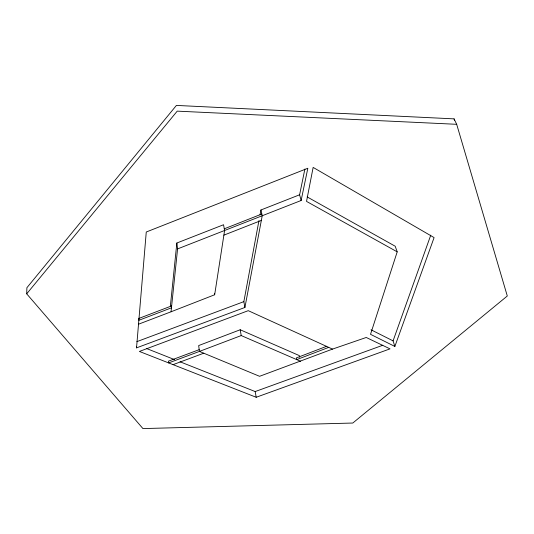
<?xml version="1.0" encoding="UTF-8"?>
<svg xmlns="http://www.w3.org/2000/svg" width="534" height="534" viewBox="0 0 534 534"><rect width="100%" height="100%" fill="white"/><g stroke="black" fill="none" stroke-linecap="round" stroke-linejoin="round"><path stroke-width="0.8" d="M26.7 293.827L26.9 287.719L176.407 105.418L454.067 118.868L456.683 124.309L507.3 295.996L352.794 423.035L142.945 428.582L26.7 293.827L177.228 111.139L456.683 124.309M304.887 169.031L299.601 194.79L260.946 209.975L262.221 215.749L244.919 307.457L136.53 347.874L146.263 232.01L307.831 168.257L301.129 200.504L177.582 248.911L171.04 311.789L138.52 324.205M170.393 305.882L176.847 243.017L223.559 224.741L224.587 230.568L214.668 294.761L171.04 311.789M244.919 307.457L243.851 301.643L258.957 220.615M260.031 214.888L260.946 209.975M397.203 251.854L370.516 334.317L394.86 346.446L434.095 237.59L313.144 167.409L306.529 201.398L397.203 251.854L395.213 246.241L307.157 196.912M394.86 346.446L393.077 340.872L430.764 235.154M224.28 228.812L261.834 214.014M223.879 235.154L261.333 220.429M326.721 346.266L296.363 357.907L296.75 359.622L328.717 347.374M199.202 349.657L168.457 361.144L168.637 362.913L199.436 351.412L259.571 376.303L332.508 349.102L366.237 337.475L390.007 348.869L256.2 397.269L139.407 351.445L248.257 310.668L332.508 349.102M299.694 357.199L299.334 355.604L240.2 329.758L198.661 345.565L199.436 351.412L241.221 335.566L300.622 361.304M136.878 341.64L243.851 301.643M173.063 364.649L203.761 353.208M180.025 361.778L255.179 391.555L382.771 345.271M146.71 348.582L174.598 359.629M371.037 329.798L393.077 340.872M454.067 118.868L454.541 120.47M299.601 194.79L301.129 200.504M255.179 391.555L256.2 397.269M240.2 329.758L241.221 335.566M214.441 293.299L214.668 294.761M176.847 243.017L177.582 248.911M136.424 346.386L136.53 347.874M171.254 306.049L138.713 318.504L138.847 320.3L171.454 307.831L171.254 306.049"/></g></svg>
